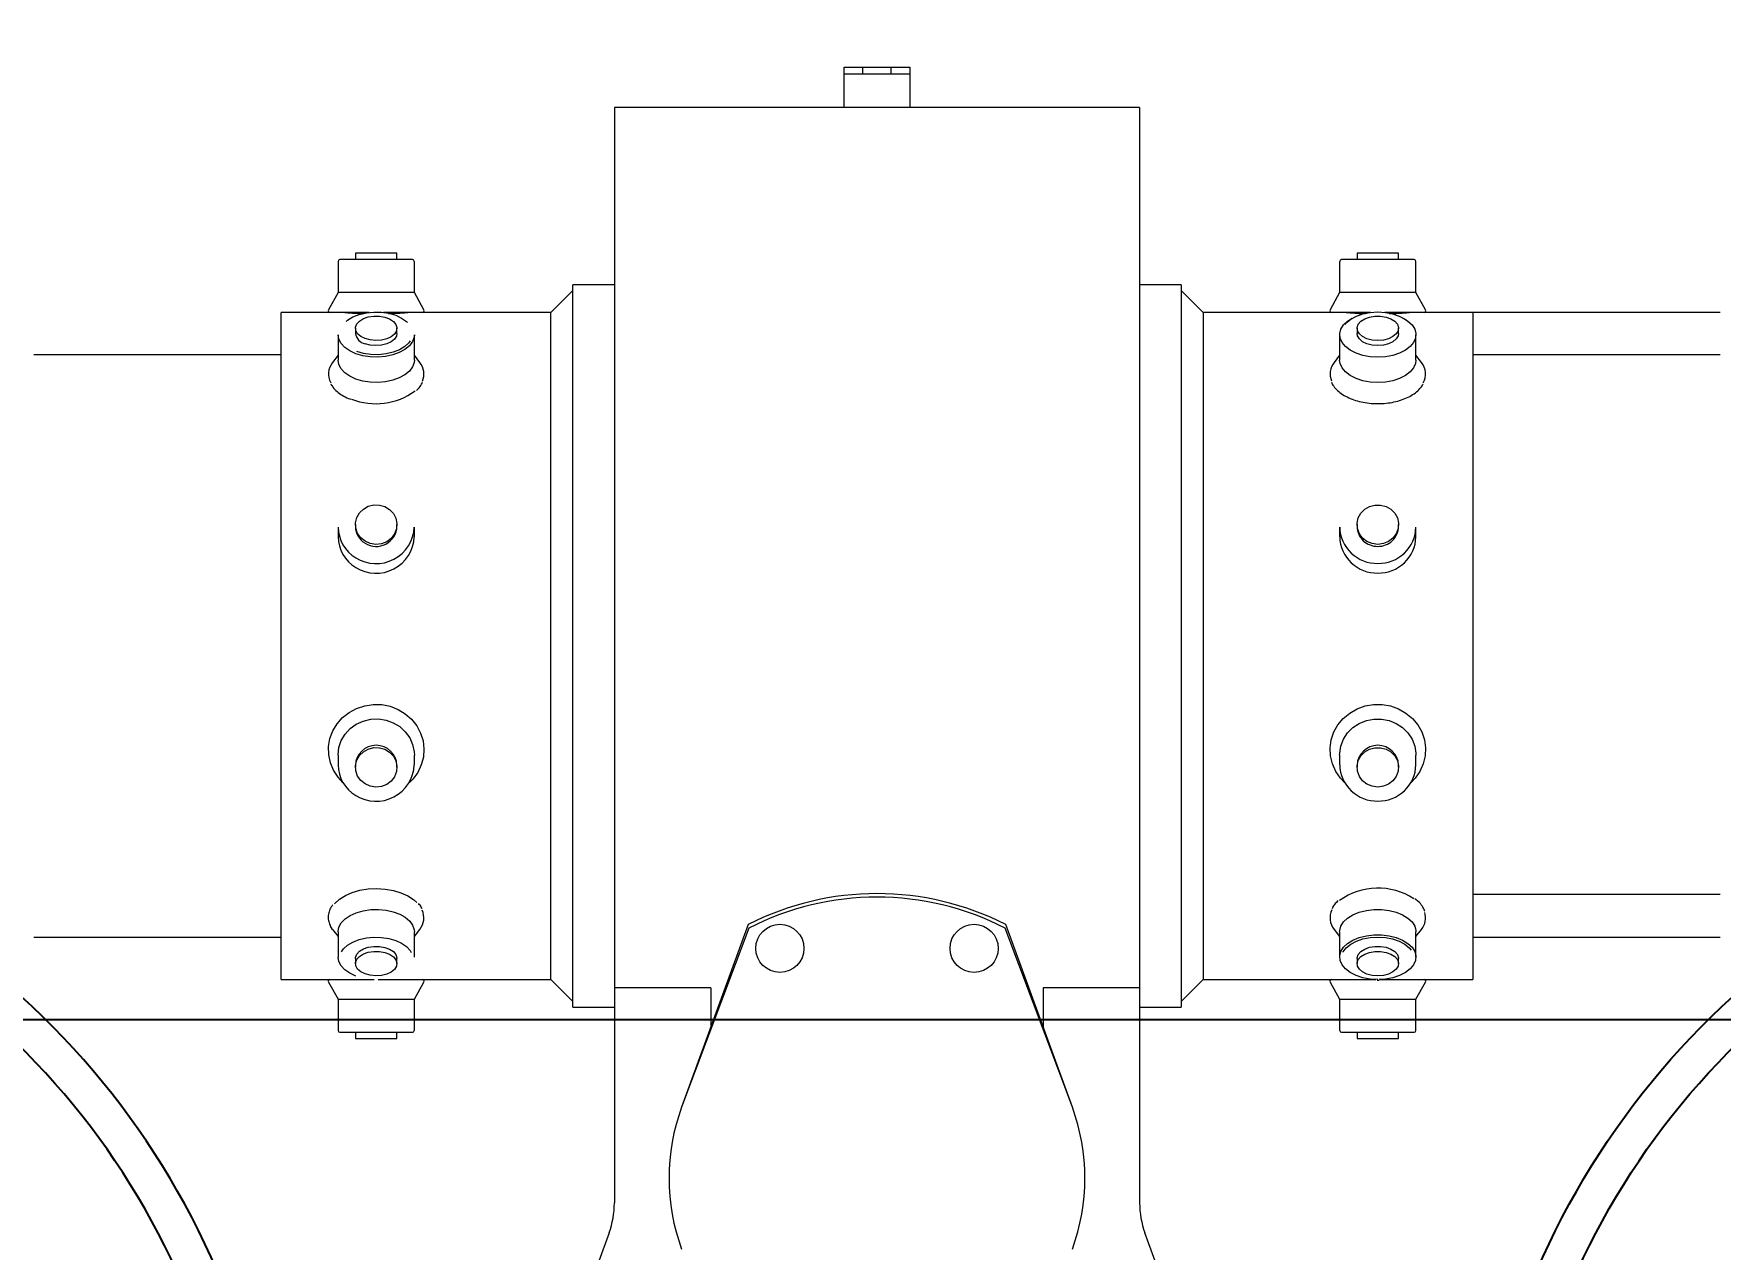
# Model space of a CAD drawing. Header units: feet. Extents: x -17 to 453, y -41 to 31.
# Drawn here: x 60.009 to 60.674, y 6.194 to 6.673 of the extents above; entities that cross this region are included whole.
import ezdxf
from ezdxf.enums import TextEntityAlignment as Align

# ---------------------------------------------------------------- set-up
doc = ezdxf.new("R2018")
doc.units = ezdxf.units.FT
doc.header["$MEASUREMENT"] = 0
for name, color, linetype in [('G-ANNO-TEXT', 1, 'Continuous'), ('S-TRACKER TABLE', 252, 'Continuous'), ('STRINGS', 30, 'Continuous')]:
    doc.layers.add(name, color=color, linetype=linetype)
doc.styles.add('NEI-A', font='arial.ttf')
doc.styles.get("Standard").update_dxf_attribs({"font": 'arial.ttf'})

# ---------------------------------------------------------------- blocks, each defined once
blk = doc.blocks.new('DETAIL_TITLE')
at = {"style": 'NEI-A', "flags": 8}
blk.add_attdef('#', text='', height=0.2, dxfattribs=at).set_placement((0.5922, -0.5109), align=Align.MIDDLE_CENTER)
at = {"lineweight": 30, "style": '', "flags": 104}
blk.add_attdef('DETAIL_TITLE', text='', height=0.2, dxfattribs=at).set_placement((0.9099, -0.52514), align=Align.BOTTOM_LEFT)
at = {"style": 'NEI-A'}
for tag, p in [('SCALE:', (0.93865, -0.73792)), ('1"_=_', (1.5474, -0.73792))]:
    blk.add_attdef(tag, text='', height=0.1, dxfattribs=at).set_placement(p, align=Align.BOTTOM_LEFT)

msp = doc.modelspace()

# ---------------------------------------------------------------- linework, layer by layer
at = {"layer": 'S-TRACKER TABLE', "linetype": 'Continuous', "lineweight": 15}
for p, q in [((60.32821, 6.65993), (60.3541, 6.65993)), ((60.32821, 6.64404), (60.32821, 6.65993)), ((60.33563, 6.65717), (60.33563, 6.65993)), ((60.34668, 6.65717), (60.34668, 6.65993)), ((60.3541, 6.65993), (60.3541, 6.64404)), ((60.3541, 6.65717), (60.32821, 6.65717)), ((60.44472, 6.64404), (60.23759, 6.64404)), ((60.23759, 6.64404), (60.23759, 6.21208)), ((60.44472, 6.64404), (60.44472, 6.21208)), ((60.13545, 6.58658), (60.13545, 6.58409)), ((60.15185, 6.58658), (60.13545, 6.58658)), ((60.15185, 6.58409), (60.15185, 6.58658)), ((60.53046, 6.58658), (60.53046, 6.58409)), ((60.54686, 6.58658), (60.53046, 6.58658)), ((60.54686, 6.58409), (60.54686, 6.58658)), ((60.12861, 6.5834), (60.12861, 6.57107)), ((60.158, 6.58409), (60.1293, 6.58409)), ((60.15869, 6.57107), (60.15869, 6.5834)), ((60.52362, 6.5834), (60.52362, 6.57107)), ((60.55301, 6.58409), (60.52431, 6.58409)), ((60.5537, 6.57107), (60.5537, 6.5834)), ((60.22115, 6.57189), (60.21252, 6.56326)), ((60.23759, 6.57414), (60.22115, 6.57414)), ((60.22115, 6.28934), (60.22115, 6.57414)), ((60.46116, 6.57414), (60.44472, 6.57414)), ((60.46116, 6.57414), (60.46116, 6.28934)), ((60.46979, 6.56326), (60.46116, 6.57189)), ((60.12861, 6.57107), (60.1248, 6.56428)), ((60.15869, 6.57107), (60.12861, 6.57107)), ((60.1625, 6.56428), (60.15869, 6.57107)), ((60.52362, 6.57107), (60.51981, 6.56428)), ((60.5537, 6.57107), (60.52362, 6.57107)), ((60.55751, 6.56428), (60.5537, 6.57107)), ((60.14083, 6.56326), (60.10611, 6.56326)), ((60.10611, 6.30021), (60.10611, 6.56326)), ((60.21252, 6.56326), (60.14647, 6.56326)), ((60.21252, 6.30021), (60.21252, 6.56326)), ((60.53584, 6.56326), (60.46979, 6.56326)), ((60.46979, 6.56326), (60.46979, 6.30021)), ((60.67372, 6.56326), (60.54148, 6.56326)), ((60.5762, 6.56326), (60.5762, 6.30021)), ((60.12861, 6.55444), (60.12861, 6.54446)), ((60.13545, 6.55701), (60.13545, 6.55499)), ((60.15185, 6.55499), (60.15185, 6.55701)), ((60.15869, 6.54446), (60.15869, 6.55444)), ((60.52362, 6.55444), (60.52362, 6.54446)), ((60.53046, 6.55701), (60.53046, 6.55499)), ((60.54686, 6.55499), (60.54686, 6.55701)), ((60.5537, 6.54446), (60.5537, 6.55444)), ((60.10611, 6.54652), (60.00859, 6.54652)), ((60.12861, 6.54635), (60.12644, 6.5435)), ((60.16086, 6.5435), (60.15869, 6.54635)), ((60.52362, 6.54635), (60.52145, 6.5435)), ((60.55587, 6.5435), (60.5537, 6.54635)), ((60.67372, 6.54652), (60.5762, 6.54652)), ((60.12861, 6.47861), (60.12861, 6.47479)), ((60.13545, 6.47959), (60.13545, 6.47882)), ((60.15185, 6.47882), (60.15185, 6.47959)), ((60.15869, 6.47479), (60.15869, 6.47861)), ((60.52362, 6.47861), (60.52362, 6.47479)), ((60.53046, 6.47959), (60.53046, 6.47882)), ((60.54686, 6.47882), (60.54686, 6.47959)), ((60.5537, 6.47479), (60.5537, 6.47861)), ((60.12861, 6.38868), (60.12861, 6.38487)), ((60.15869, 6.38487), (60.15869, 6.38868)), ((60.52362, 6.38868), (60.52362, 6.38487)), ((60.5537, 6.38487), (60.5537, 6.38868)), ((60.13545, 6.38466), (60.13545, 6.38389)), ((60.15185, 6.38389), (60.15185, 6.38466)), ((60.53046, 6.38466), (60.53046, 6.38389)), ((60.54686, 6.38389), (60.54686, 6.38466)), ((60.67372, 6.3337), (60.5762, 6.3337)), ((60.12644, 6.31998), (60.12562, 6.32127)), ((60.12644, 6.31998), (60.12861, 6.31713)), ((60.12861, 6.31902), (60.12861, 6.30904)), ((60.15869, 6.31713), (60.16086, 6.31998)), ((60.15869, 6.30904), (60.15869, 6.31902)), ((60.29031, 6.32188), (60.26411, 6.24991)), ((60.29058, 6.32047), (60.26411, 6.24991)), ((60.4182, 6.24991), (60.39173, 6.32047)), ((60.4182, 6.24991), (60.392, 6.32188)), ((60.52145, 6.31998), (60.52362, 6.31713)), ((60.52362, 6.31902), (60.52362, 6.30904)), ((60.5537, 6.31713), (60.55587, 6.31998)), ((60.5537, 6.30904), (60.5537, 6.31902)), ((60.00859, 6.31695), (60.10611, 6.31695)), ((60.5762, 6.31695), (60.67372, 6.31695)), ((60.13545, 6.30848), (60.13545, 6.30646)), ((60.15185, 6.30646), (60.15185, 6.30848)), ((60.53046, 6.30848), (60.53046, 6.30646)), ((60.54686, 6.30646), (60.54686, 6.30848)), ((60.10611, 6.30021), (60.14282, 6.30021)), ((60.1248, 6.29919), (60.12861, 6.29241)), ((60.14447, 6.30021), (60.21252, 6.30021)), ((60.15869, 6.29241), (60.1625, 6.29919)), ((60.21252, 6.30021), (60.22115, 6.29158)), ((60.46116, 6.29158), (60.46979, 6.30021)), ((60.46979, 6.30021), (60.53783, 6.30021)), ((60.51981, 6.29919), (60.52362, 6.29241)), ((60.53843, 6.29992), (60.53866, 6.29992)), ((60.53866, 6.29992), (60.53914, 6.29993)), ((60.53948, 6.30021), (60.5762, 6.30021)), ((60.5537, 6.29241), (60.55751, 6.29919)), ((60.12861, 6.29241), (60.12861, 6.28007)), ((60.12861, 6.29241), (60.15869, 6.29241)), ((60.15869, 6.28007), (60.15869, 6.29241)), ((60.27556, 6.29688), (60.23759, 6.29688)), ((60.27556, 6.29688), (60.27556, 6.28137)), ((60.44472, 6.29688), (60.40675, 6.29688)), ((60.40675, 6.29688), (60.40675, 6.28137)), ((60.52362, 6.29241), (60.52362, 6.28007)), ((60.52362, 6.29241), (60.5537, 6.29241)), ((60.5537, 6.28007), (60.5537, 6.29241)), ((60.22115, 6.28934), (60.23759, 6.28934)), ((60.44472, 6.28934), (60.46116, 6.28934)), ((60.1293, 6.27939), (60.158, 6.27939)), ((60.13545, 6.27939), (60.13545, 6.27689)), ((60.15185, 6.27689), (60.15185, 6.27939)), ((60.52431, 6.27939), (60.55301, 6.27939)), ((60.53046, 6.27939), (60.53046, 6.27689)), ((60.54686, 6.27689), (60.54686, 6.27939)), ((60.13545, 6.27689), (60.15185, 6.27689)), ((60.53046, 6.27689), (60.54686, 6.27689)), ((60.23551, 6.20027), (60.21997, 6.15757)), ((60.46234, 6.15757), (60.4468, 6.20027))]:
    msp.add_line(p, q, dxfattribs=at)
at = {"layer": 'S-TRACKER TABLE', "linetype": 'Continuous', "lineweight": 15, "flags": 128}
for points in [[(60.13176, 6.55972), (60.13239, 6.56023), (60.13449, 6.56149), (60.13699, 6.56246), (60.13977, 6.56312), (60.14273, 6.56341), (60.14573, 6.56334), (60.14864, 6.5629), (60.15133, 6.56212), (60.15368, 6.56103), (60.1556, 6.55967), (60.15595, 6.55934)], [(60.13926, 6.55294), (60.13756, 6.55379), (60.1363, 6.55487), (60.13559, 6.55612), (60.13548, 6.55743), (60.13598, 6.55871), (60.13704, 6.55986), (60.13859, 6.5608), (60.14052, 6.56146), (60.14268, 6.5618), (60.14491, 6.56177), (60.14705, 6.5614), (60.14894, 6.56069), (60.15043, 6.55972), (60.15142, 6.55854), (60.15184, 6.55725), (60.15165, 6.55595), (60.15086, 6.55472), (60.14954, 6.55366), (60.14778, 6.55285), (60.14572, 6.55235), (60.1435, 6.55219), (60.1413, 6.5524), (60.13926, 6.55294)], [(60.53866, 6.5456), (60.53563, 6.54578), (60.53273, 6.54632), (60.53007, 6.54718), (60.52776, 6.54835), (60.5259, 6.54976), (60.52456, 6.55137), (60.5238, 6.5531), (60.52364, 6.55489), (60.5241, 6.55665), (60.52516, 6.55833), (60.52677, 6.55985), (60.52857, 6.56099)], [(60.52563, 6.55853), (60.52623, 6.55921), (60.52799, 6.56064), (60.53022, 6.56182), (60.53282, 6.5627), (60.53568, 6.56324), (60.53866, 6.56343), (60.54164, 6.56324), (60.5445, 6.5627), (60.5471, 6.56182), (60.54933, 6.56064), (60.5498, 6.56031)], [(60.53866, 6.55219), (60.53645, 6.55237), (60.5344, 6.55289), (60.53267, 6.55372), (60.53138, 6.55479), (60.53063, 6.55603), (60.53048, 6.55734), (60.53093, 6.55862), (60.53196, 6.55979), (60.53349, 6.56075), (60.53539, 6.56143), (60.53754, 6.56179), (60.53978, 6.56179), (60.54193, 6.56143), (60.54383, 6.56075), (60.54536, 6.55979), (60.54638, 6.55862), (60.54684, 6.55734), (60.54669, 6.55603), (60.54594, 6.55479), (60.54465, 6.55372), (60.54292, 6.55289), (60.54087, 6.55237), (60.53866, 6.55219)], [(60.54875, 6.56099), (60.55055, 6.55985), (60.55216, 6.55833), (60.55322, 6.55665), (60.55368, 6.55489), (60.55352, 6.5531), (60.55276, 6.55137), (60.55142, 6.54976), (60.54956, 6.54835), (60.54725, 6.54718), (60.54459, 6.54632), (60.54169, 6.54578), (60.53866, 6.5456)], [(60.13561, 6.54697), (60.13321, 6.54807), (60.13125, 6.54944), (60.12979, 6.55101), (60.1289, 6.55272), (60.12861, 6.55444)], [(60.15869, 6.55444), (60.1586, 6.55348), (60.15797, 6.55173), (60.15675, 6.5501), (60.15499, 6.54863), (60.15277, 6.54741), (60.15018, 6.54648), (60.14732, 6.54587), (60.14431, 6.54561), (60.14127, 6.54571), (60.13833, 6.54617), (60.13561, 6.54697)], [(60.15711, 6.55207), (60.15651, 6.55125), (60.15491, 6.54976), (60.15281, 6.5485), (60.15031, 6.54752), (60.14753, 6.54687), (60.14457, 6.54657), (60.14157, 6.54665), (60.13866, 6.54708), (60.13597, 6.54786)], [(60.15185, 6.55499), (60.15165, 6.55393), (60.15086, 6.5527), (60.14954, 6.55164), (60.14778, 6.55083), (60.14572, 6.55033), (60.1435, 6.55017), (60.1413, 6.55038), (60.13926, 6.55092)], [(60.53866, 6.55017), (60.53645, 6.55035), (60.5344, 6.55088), (60.53267, 6.5517), (60.53138, 6.55278), (60.53063, 6.55401), (60.53046, 6.55499)], [(60.54686, 6.55499), (60.54669, 6.55401), (60.54594, 6.55278), (60.54465, 6.5517), (60.54292, 6.55088), (60.54087, 6.55035), (60.53866, 6.55017)], [(60.13561, 6.53699), (60.13321, 6.53809), (60.13125, 6.53946), (60.12979, 6.54103), (60.1289, 6.54274), (60.12861, 6.54446)], [(60.15869, 6.54446), (60.1586, 6.5435), (60.15797, 6.54175), (60.15675, 6.54011), (60.15499, 6.53865), (60.15277, 6.53743), (60.15018, 6.5365), (60.14732, 6.53589), (60.14431, 6.53563), (60.14127, 6.53573), (60.13833, 6.53619), (60.13561, 6.53699)], [(60.53866, 6.53562), (60.53563, 6.5358), (60.53273, 6.53634), (60.53007, 6.5372), (60.52776, 6.53837), (60.5259, 6.53978), (60.52456, 6.54139), (60.5238, 6.54312), (60.52362, 6.54446)], [(60.5537, 6.54446), (60.55352, 6.54312), (60.55276, 6.54139), (60.55142, 6.53978), (60.54956, 6.53837), (60.54725, 6.5372), (60.54459, 6.53634), (60.54169, 6.5358), (60.53866, 6.53562)], [(60.13926, 6.473), (60.13756, 6.47437), (60.1363, 6.47613), (60.13559, 6.47814), (60.13548, 6.48026), (60.13598, 6.48233), (60.13704, 6.4842), (60.13859, 6.48572), (60.14052, 6.48679), (60.14268, 6.48733), (60.14491, 6.48729), (60.14705, 6.48668), (60.14894, 6.48555), (60.15043, 6.48397), (60.15142, 6.48207), (60.15184, 6.47998), (60.15165, 6.47786), (60.15086, 6.47588), (60.14954, 6.47416), (60.14778, 6.47285), (60.14572, 6.47204), (60.1435, 6.47179), (60.1413, 6.47212), (60.13926, 6.473)], [(60.53866, 6.47179), (60.53645, 6.47208), (60.5344, 6.47293), (60.53267, 6.47427), (60.53138, 6.476), (60.53063, 6.478), (60.53048, 6.48012), (60.53093, 6.4822), (60.53196, 6.48408), (60.53349, 6.48564), (60.53539, 6.48674), (60.53754, 6.48731), (60.53978, 6.48731), (60.54193, 6.48674), (60.54383, 6.48564), (60.54536, 6.48408), (60.54638, 6.4822), (60.54684, 6.48012), (60.54669, 6.478), (60.54594, 6.476), (60.54465, 6.47427), (60.54292, 6.47293), (60.54087, 6.47208), (60.53866, 6.47179)], [(60.1305, 6.37793), (60.12861, 6.37997), (60.12682, 6.38269), (60.12558, 6.38568), (60.12491, 6.38883), (60.12485, 6.39204), (60.12539, 6.39522), (60.12651, 6.39825), (60.12819, 6.40104), (60.13036, 6.4035), (60.13297, 6.40555), (60.13591, 6.40713), (60.13911, 6.40818), (60.14244, 6.40867), (60.14582, 6.40859), (60.14913, 6.40793), (60.15226, 6.40673), (60.15512, 6.40501), (60.15761, 6.40283), (60.15965, 6.40027), (60.16117, 6.3974), (60.16213, 6.39432), (60.1625, 6.39112), (60.16226, 6.38791), (60.16142, 6.3848), (60.16001, 6.38188), (60.15808, 6.37924), (60.1568, 6.37793)], [(60.52551, 6.37793), (60.52392, 6.3796), (60.52206, 6.38228), (60.52073, 6.38524), (60.51998, 6.38837), (60.51983, 6.39158), (60.52028, 6.39477), (60.52133, 6.39783), (60.52293, 6.40066), (60.52503, 6.40317), (60.52758, 6.40528), (60.53048, 6.40693), (60.53364, 6.40806), (60.53697, 6.40863), (60.54035, 6.40863), (60.54367, 6.40806), (60.54684, 6.40693), (60.54974, 6.40528), (60.55229, 6.40317), (60.55439, 6.40066), (60.55599, 6.39783), (60.55704, 6.39477), (60.55749, 6.39158), (60.55734, 6.38837), (60.55659, 6.38524), (60.55526, 6.38228), (60.5534, 6.3796), (60.55181, 6.37793)], [(60.12861, 6.38868), (60.12861, 6.38878), (60.12894, 6.39166), (60.12987, 6.39441), (60.13137, 6.39693), (60.13337, 6.39912), (60.13578, 6.40087), (60.13853, 6.40213), (60.14148, 6.40283), (60.14452, 6.40296), (60.14752, 6.4025), (60.15037, 6.40148), (60.15294, 6.39993), (60.15513, 6.39792), (60.15685, 6.39554), (60.15803, 6.39287), (60.15862, 6.39003), (60.15869, 6.38868)], [(60.52362, 6.38868), (60.52364, 6.38941), (60.5241, 6.39227), (60.52516, 6.39498), (60.52677, 6.39744), (60.52886, 6.39953), (60.53136, 6.40119), (60.53416, 6.40233), (60.53714, 6.40291), (60.54018, 6.40291), (60.54316, 6.40233), (60.54596, 6.40119), (60.54846, 6.39953), (60.55055, 6.39744), (60.55216, 6.39498), (60.55322, 6.39227), (60.55368, 6.38941), (60.5537, 6.38868)], [(60.13926, 6.3773), (60.13756, 6.37867), (60.1363, 6.38043), (60.13559, 6.38244), (60.13548, 6.38456), (60.13598, 6.38663), (60.13704, 6.3885), (60.13859, 6.39002), (60.14052, 6.39109), (60.14268, 6.39163), (60.14491, 6.39159), (60.14705, 6.39098), (60.14894, 6.38985), (60.15043, 6.38827), (60.15142, 6.38637), (60.15184, 6.38428), (60.15165, 6.38216), (60.15086, 6.38018), (60.14954, 6.37846), (60.14778, 6.37715), (60.14572, 6.37634), (60.1435, 6.37609), (60.1413, 6.37642), (60.13926, 6.3773)], [(60.53866, 6.37609), (60.53645, 6.37638), (60.5344, 6.37723), (60.53267, 6.37857), (60.53138, 6.3803), (60.53063, 6.3823), (60.53048, 6.38442), (60.53093, 6.3865), (60.53196, 6.38838), (60.53349, 6.38994), (60.53539, 6.39104), (60.53754, 6.39161), (60.53978, 6.39161), (60.54193, 6.39104), (60.54383, 6.38994), (60.54536, 6.38838), (60.54638, 6.3865), (60.54684, 6.38442), (60.54669, 6.3823), (60.54594, 6.3803), (60.54465, 6.37857), (60.54292, 6.37723), (60.54087, 6.37638), (60.53866, 6.37609)], [(60.12722, 6.33001), (60.12739, 6.33021), (60.12919, 6.33188), (60.13149, 6.33333), (60.1342, 6.33451), (60.13723, 6.33537), (60.14047, 6.3359), (60.14383, 6.33606), (60.14718, 6.33586), (60.15041, 6.3353), (60.15341, 6.3344), (60.15608, 6.33319), (60.15833, 6.33171), (60.15963, 6.33052)], [(60.12861, 6.31902), (60.12861, 6.31908), (60.12894, 6.32086), (60.12987, 6.32256), (60.13137, 6.32412), (60.13337, 6.32547), (60.13578, 6.32655), (60.13853, 6.32733), (60.14148, 6.32776), (60.14452, 6.32784), (60.14752, 6.32756), (60.15037, 6.32693), (60.15294, 6.32597), (60.15513, 6.32473), (60.15685, 6.32325), (60.15803, 6.3216), (60.15862, 6.31985), (60.15869, 6.31902)], [(60.52362, 6.31902), (60.52364, 6.31947), (60.5241, 6.32123), (60.52516, 6.32291), (60.52677, 6.32443), (60.52886, 6.32572), (60.53136, 6.32675), (60.53416, 6.32745), (60.53714, 6.32781), (60.54018, 6.32781), (60.54316, 6.32745), (60.54596, 6.32675), (60.54846, 6.32572), (60.55055, 6.32443), (60.55216, 6.32291), (60.55322, 6.32123), (60.55368, 6.31947), (60.5537, 6.31902)], [(60.13, 6.31109), (60.13079, 6.31223), (60.13239, 6.31372), (60.13449, 6.31498), (60.13699, 6.31596), (60.13977, 6.31661), (60.14273, 6.3169), (60.14573, 6.31683), (60.14864, 6.31639), (60.15133, 6.31561), (60.15368, 6.31452), (60.1556, 6.31316), (60.15699, 6.3116), (60.15744, 6.31082)], [(60.13545, 6.30848), (60.13548, 6.3089), (60.13598, 6.31018), (60.13704, 6.31133), (60.13859, 6.31228), (60.14052, 6.31294), (60.14268, 6.31327), (60.14491, 6.31324), (60.14705, 6.31287), (60.14894, 6.31217), (60.15043, 6.31119), (60.15142, 6.31002), (60.15184, 6.30873), (60.15185, 6.30848)], [(60.53866, 6.3002), (60.53563, 6.30038), (60.53273, 6.30091), (60.53007, 6.30178), (60.52776, 6.30295), (60.5259, 6.30436), (60.52456, 6.30597), (60.5238, 6.3077), (60.52364, 6.30949), (60.5241, 6.31125), (60.52516, 6.31293), (60.52677, 6.31445), (60.52886, 6.31574), (60.53136, 6.31677), (60.53416, 6.31747), (60.53714, 6.31783), (60.54018, 6.31783), (60.54316, 6.31747), (60.54596, 6.31677), (60.54846, 6.31574), (60.55055, 6.31445), (60.55216, 6.31293), (60.55322, 6.31125), (60.55368, 6.30949), (60.55352, 6.3077), (60.55276, 6.30597), (60.55142, 6.30436), (60.54956, 6.30295), (60.54725, 6.30178), (60.54459, 6.30091), (60.54169, 6.30038), (60.53918, 6.3002)], [(60.52495, 6.31097), (60.52501, 6.31109), (60.52623, 6.3127), (60.52799, 6.31413), (60.53022, 6.31531), (60.53282, 6.31619), (60.53568, 6.31674), (60.53866, 6.31692), (60.54164, 6.31674), (60.5445, 6.31619), (60.5471, 6.31531), (60.54933, 6.31413), (60.55109, 6.3127), (60.55188, 6.31176)], [(60.53046, 6.30848), (60.53048, 6.30881), (60.53093, 6.3101), (60.53196, 6.31126), (60.53349, 6.31222), (60.53539, 6.3129), (60.53754, 6.31326), (60.53978, 6.31326), (60.54193, 6.3129), (60.54383, 6.31222), (60.54536, 6.31126), (60.54638, 6.3101), (60.54684, 6.30881), (60.54686, 6.30848)], [(60.13561, 6.30157), (60.13321, 6.30267), (60.13125, 6.30404), (60.12979, 6.30561), (60.1289, 6.30732), (60.12861, 6.30904)], [(60.13926, 6.30239), (60.13756, 6.30324), (60.1363, 6.30433), (60.13559, 6.30557), (60.13548, 6.30688), (60.13598, 6.30816), (60.13704, 6.30931), (60.13859, 6.31026), (60.14052, 6.31092), (60.14268, 6.31125), (60.14491, 6.31123), (60.14705, 6.31085), (60.14894, 6.31015), (60.15043, 6.30917), (60.15142, 6.308), (60.15184, 6.30671), (60.15165, 6.3054), (60.15086, 6.30417), (60.14954, 6.30311), (60.14778, 6.3023), (60.14572, 6.3018), (60.1435, 6.30165), (60.1413, 6.30185), (60.13926, 6.30239)], [(60.53866, 6.30165), (60.53645, 6.30182), (60.5344, 6.30235), (60.53267, 6.30318), (60.53138, 6.30425), (60.53063, 6.30548), (60.53048, 6.30679), (60.53093, 6.30808), (60.53196, 6.30924), (60.53349, 6.3102), (60.53539, 6.31088), (60.53754, 6.31124), (60.53978, 6.31124), (60.54193, 6.31088), (60.54383, 6.3102), (60.54536, 6.30924), (60.54638, 6.30808), (60.54684, 6.30679), (60.54669, 6.30548), (60.54594, 6.30425), (60.54465, 6.30318), (60.54292, 6.30235), (60.54087, 6.30182), (60.53866, 6.30165)]]:
    msp.add_lwpolyline(points, dxfattribs=at)
at = {"layer": 'S-TRACKER TABLE', "linetype": 'Continuous', "lineweight": 15}
for centre in [(60.30286, 6.31248), (60.37945, 6.31248)]:
    msp.add_circle(centre, 0.00949, dxfattribs=at)
for centre, radius, start, end in [((60.1293, 6.5834), 0.000685, 90, 180), ((60.158, 6.5834), 0.000685, 0, 90), ((60.52431, 6.5834), 0.000685, 90, 180), ((60.55301, 6.5834), 0.000685, 0, 90), ((60.1254, 6.56395), 0.000685, 150.65726, 270), ((60.1619, 6.56395), 0.000685, 270, 29.34274), ((60.52041, 6.56395), 0.000685, 150.65726, 270), ((60.55691, 6.56395), 0.000685, 270, 29.34274), ((60.14028, 6.5557), 0.00488, 188.27855, 257.96805), ((60.13191, 6.53899), 0.00708, 140.50445, 209.15209), ((60.15537, 6.53899), 0.0071, 336.49469, 39.39743), ((60.52705, 6.53897), 0.0072, 141.04135, 202.21316), ((60.55028, 6.53898), 0.00719, 330.9818, 38.92247), ((60.14349, 6.5535), 0.02624, 248.5369, 306.17611), ((60.14275, 6.47872), 0.01414, 180.48255, 239.64348), ((60.14316, 6.47888), 0.00771, 180.47118, 239.65485), ((60.14364, 6.47926), 0.01506, 237.76667, 357.50153), ((60.14365, 6.47916), 0.0082, 237.65129, 357.61691), ((60.53829, 6.47897), 0.01467, 181.42433, 271.44967), ((60.53846, 6.47901), 0.008, 181.41036, 271.46363), ((60.53886, 6.47901), 0.008, 268.53637, 358.58964), ((60.53903, 6.47897), 0.01467, 268.55033, 358.57567), ((60.14275, 6.47491), 0.01414, 180.48255, 239.64348), ((60.14364, 6.47545), 0.01506, 237.76667, 357.50153), ((60.53829, 6.47516), 0.01467, 181.42433, 271.44967), ((60.53903, 6.47516), 0.01467, 268.55033, 358.57567), ((60.14365, 6.38437), 0.0082, 2.05216, 177.94784), ((60.53866, 6.38436), 0.0082, 2.05484, 177.94516), ((60.14275, 6.38499), 0.01414, 180.48255, 239.64348), ((60.14364, 6.38553), 0.01506, 237.76667, 357.50153), ((60.53829, 6.38524), 0.01467, 181.42433, 271.44967), ((60.53903, 6.38524), 0.01467, 268.55033, 358.57567), ((60.34115, 6.22187), 0.11219, 63.04908, 116.95092), ((60.34115, 6.22187), 0.11081, 62.84583, 117.15417), ((60.53873, 6.31016), 0.02607, 57.10461, 125.57712), ((60.15534, 6.32449), 0.00712, 320.72578, 25.61172), ((60.5269, 6.32448), 0.00707, 153.25912, 219.54882), ((60.55038, 6.3245), 0.00711, 320.52411, 17.84082), ((60.1254, 6.29953), 0.000685, 90, 209.34274), ((60.1619, 6.29953), 0.000685, 330.65726, 90), ((60.52041, 6.29953), 0.000685, 90, 209.34274), ((60.55691, 6.29953), 0.000685, 330.65726, 90), ((60.1293, 6.28007), 0.000685, 180, 270), ((60.158, 6.28007), 0.000685, 270, 0), ((60.52431, 6.28007), 0.000685, 180, 270), ((60.55301, 6.28007), 0.000685, 270, 0), ((60.34115, 6.22187), 0.08199, 160, 200), ((60.34115, 6.22187), 0.08199, 340, 20), ((60.20307, 6.21208), 0.03452, 340, 0), ((60.47924, 6.21208), 0.03452, 180, 200)]:
    msp.add_arc(centre, radius, start, end, dxfattribs=at)
for points, knots in [([(60.13129, 6.56325), (60.13129, 6.56325), (60.13129, 6.56325), (60.13291, 6.5631), (60.13548, 6.5629), (60.13778, 6.56281), (60.13881, 6.56277)], [0, 0, 0, 0, 0.193578, 0.480833, 0.768969, 1, 1, 1, 1]), ([(60.14855, 6.56277), (60.14956, 6.56281), (60.15186, 6.5629), (60.15444, 6.56311), (60.15595, 6.56324), (60.1561, 6.56326), (60.15616, 6.56326)], [0, 0, 0, 0, 0.231117, 0.520579, 0.810569, 1, 1, 1, 1]), ([(60.52615, 6.56326), (60.52628, 6.56325), (60.52655, 6.56322), (60.52873, 6.56304), (60.53121, 6.56286), (60.53311, 6.5628), (60.53368, 6.56278)], [0, 0, 0, 0, 0.291084, 0.582136, 0.87401, 1, 1, 1, 1]), ([(60.54334, 6.56276), (60.5436, 6.56277), (60.54521, 6.56281), (60.54768, 6.56297), (60.5501, 6.56316), (60.55124, 6.56327), (60.55106, 6.56325), (60.55102, 6.56325)], [0, 0, 0, 0, 0.053253, 0.337097, 0.622068, 0.90707, 1, 1, 1, 1]), ([(60.12574, 6.53506), (60.126, 6.53461), (60.12661, 6.53354), (60.12815, 6.53203), (60.13022, 6.53055), (60.13214, 6.52957), (60.13335, 6.52911), (60.13365, 6.52899)], [0, 0, 0, 0, 0.178988, 0.42295, 0.669541, 0.917323, 1, 1, 1, 1]), ([(60.15952, 6.53252), (60.15977, 6.53273), (60.16063, 6.53347), (60.16143, 6.53456), (60.16177, 6.53545), (60.16186, 6.5357)], [0, 0, 0, 0, 0.22094, 0.785791, 1, 1, 1, 1]), ([(60.5204, 6.5358), (60.5205, 6.53554), (60.52083, 6.53464), (60.52194, 6.53322), (60.52367, 6.5316), (60.52588, 6.53018), (60.52845, 6.52901), (60.53131, 6.52811), (60.53439, 6.52752), (60.53687, 6.5273), (60.5383, 6.52729), (60.53866, 6.52728)], [0, 0, 0, 0, 0.052495, 0.179179, 0.307562, 0.437122, 0.567128, 0.697106, 0.826963, 0.956725, 1, 1, 1, 1]), ([(60.53866, 6.52728), (60.53922, 6.52729), (60.54086, 6.52732), (60.54353, 6.52761), (60.54658, 6.52826), (60.54939, 6.52921), (60.55191, 6.53044), (60.55403, 6.53192), (60.55563, 6.53345), (60.55627, 6.53455), (60.55654, 6.53501)], [0, 0, 0, 0, 0.072119, 0.209146, 0.346384, 0.483799, 0.621464, 0.759409, 0.897475, 1, 1, 1, 1]), ([(60.1265, 6.32959), (60.12641, 6.3295), (60.12581, 6.32883), (60.12516, 6.32744), (60.12464, 6.32547), (60.12477, 6.3235), (60.12512, 6.3221), (60.12556, 6.32142), (60.12562, 6.32133)], [0, 0, 0, 0, 0.039255, 0.275168, 0.508039, 0.737512, 0.965764, 1, 1, 1, 1]), ([(60.16175, 6.32803), (60.16165, 6.32827), (60.16135, 6.32902), (60.16075, 6.32969), (60.16034, 6.33014)], [0, 0, 0, 0, 0.318334, 1, 1, 1, 1]), ([(60.52306, 6.33121), (60.52281, 6.33101), (60.52192, 6.33028), (60.52108, 6.32923), (60.52071, 6.32836), (60.52061, 6.32813)], [0, 0, 0, 0, 0.224807, 0.800246, 1, 1, 1, 1]), ([(60.55717, 6.32709), (60.55715, 6.3272), (60.55698, 6.32794), (60.55615, 6.32925), (60.5549, 6.33081), (60.55376, 6.33165), (60.5533, 6.33199)], [0, 0, 0, 0, 0.054882, 0.403052, 0.75543, 1, 1, 1, 1])]:
    msp.add_open_spline(points, degree=3, knots=knots, dxfattribs=at)
at = {"layer": 'STRINGS'}
for points in [[(60.10569, 6.08168, 0.311522), (59.88617, 6.36038, 0.150947), (59.74509, 6.36038, -0.017942), (59.70794, 6.35034, -0.017942)], [(60.57662, 6.08168, -0.311522), (60.79614, 6.36038, -0.150947), (60.93722, 6.36038, 0.017942), (60.97437, 6.35034, 0.017942)], [(60.09105, 6.08168, 0.310671), (59.88186, 6.34641, 0.150947), (59.74941, 6.34641, -0.017193), (59.71285, 6.33648, -0.017193)], [(60.59126, 6.08168, -0.310671), (60.80045, 6.34641, -0.150947), (60.9329, 6.34641, 0.017193), (60.96946, 6.33648, 0.017193)]]:
    msp.add_lwpolyline(points, format="xyb", dxfattribs=at)

# ---------------------------------------------------------------- block references
at = {"layer": 'G-ANNO-TEXT'}
ref = msp.add_blockref('DETAIL_TITLE', (9.90128, 15.51621), dxfattribs=at)
lines = msp.add_mtext('{\\LSTEEL SUPPORT POST GROUNDING (BELOW GRADE)}', dxfattribs={"layer": '0', "insert": (10.81118, 15.29107), "char_height": 7.5055471, "attachment_point": 1})
ref.add_attrib('DETAIL_TITLE', '', (10.81118, 15.29107)).embed_mtext(lines)
ref = msp.add_blockref('DETAIL_TITLE', (0.15596, 15.44212), dxfattribs=at)
lines = msp.add_mtext('{\\LMECHANICAL COMPRESSION SPLIT BOLT "TEE" CONNECTION}', dxfattribs={"layer": '0', "insert": (1.06586, 15.21699), "char_height": 8.503693, "attachment_point": 1})
ref.add_attrib('DETAIL_TITLE', '', (1.06586, 15.21699)).embed_mtext(lines)

doc.saveas('drawing.dxf')
